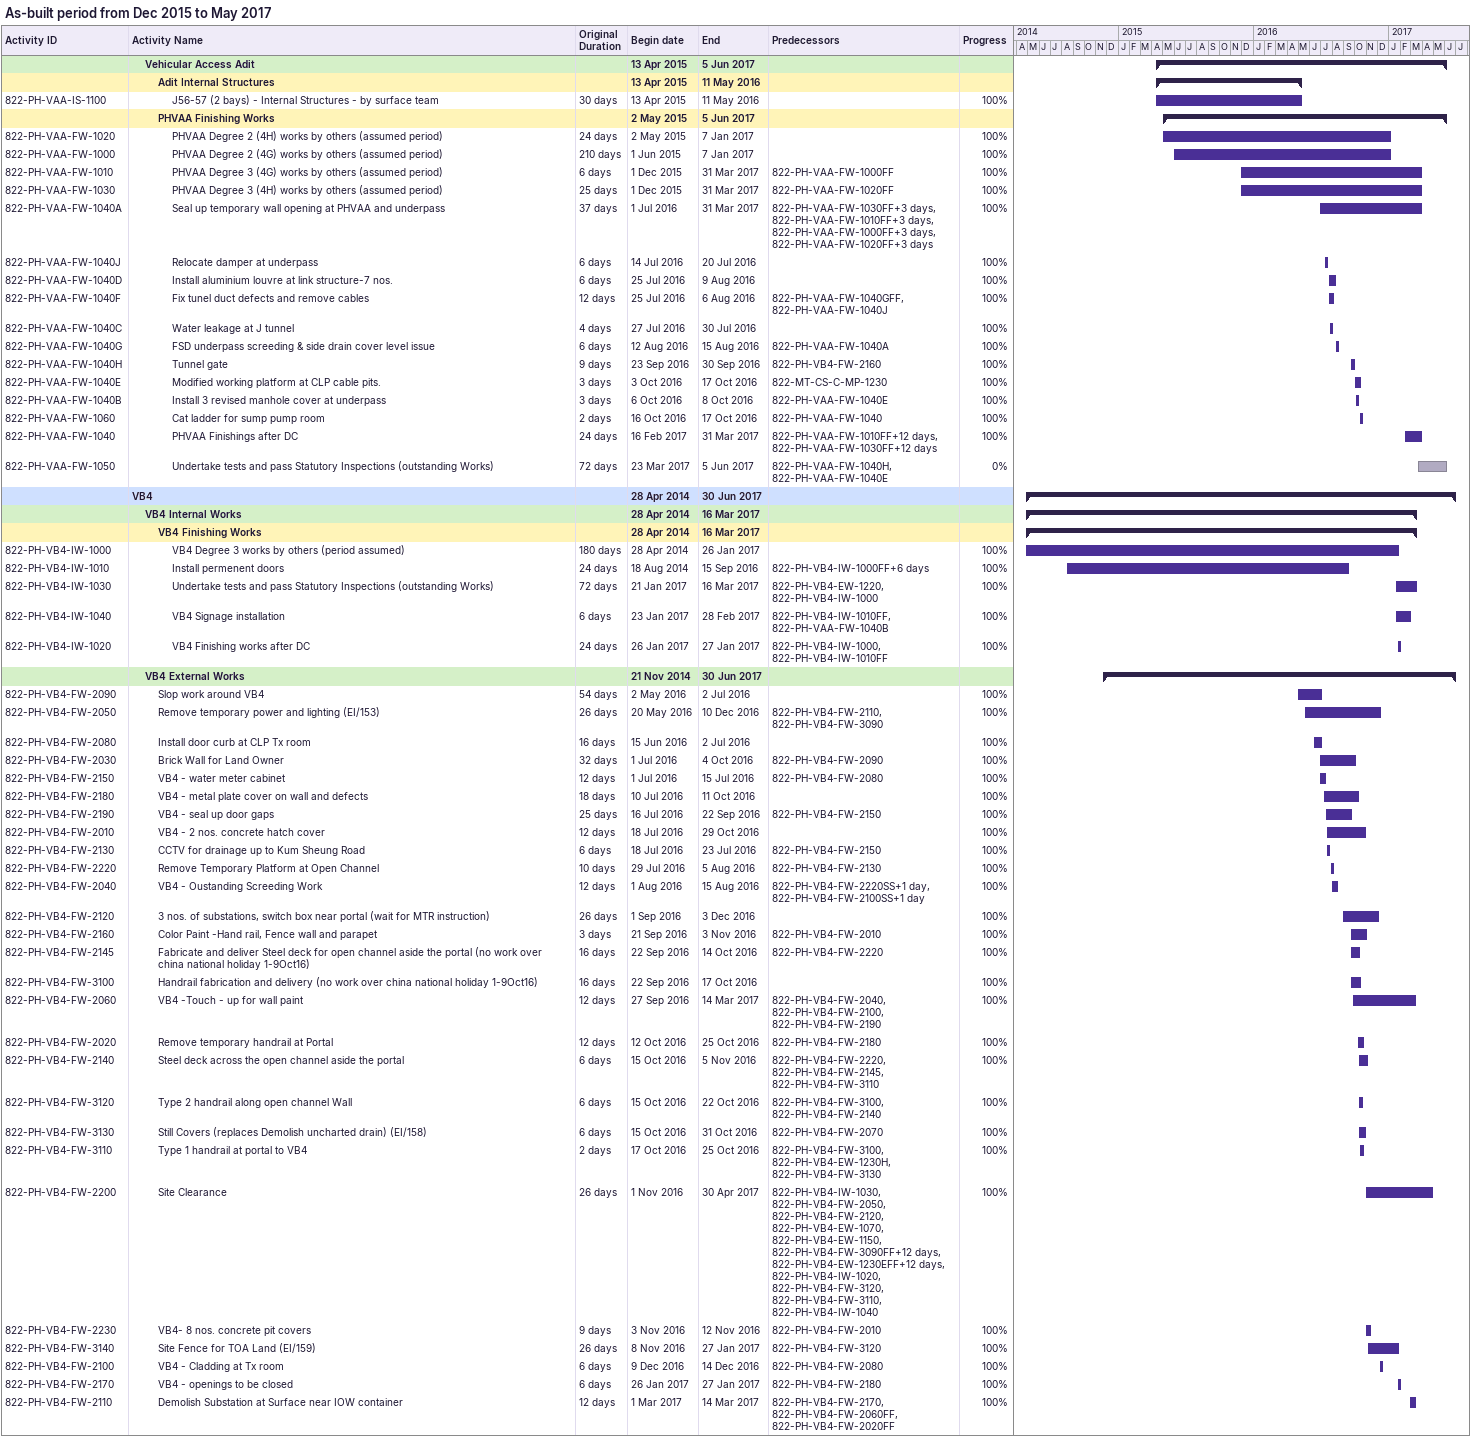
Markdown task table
As-built period from Dec 2015 to May 2017

| ID | Level | Task | Original duration | Start | Finish | Predecessors | % complete |
|---|---|---|---|---|---|---|---|
|  | 2 | **Vehicular Access Adit** |  | 2015-04-13 | 2017-06-05 |  |  |
|  | 3 | **Adit Internal Structures** |  | 2015-04-13 | 2016-05-11 |  |  |
| 822-PH-VAA-IS-1100 | 4 | J56-57 (2 bays) - Internal Structures - by surface team | 30d | 2015-04-13 | 2016-05-11 |  | 100 |
|  | 3 | **PHVAA Finishing Works** |  | 2015-05-02 | 2017-06-05 |  |  |
| 822-PH-VAA-FW-1020 | 4 | PHVAA Degree 2 (4H) works by others (assumed period) | 24d | 2015-05-02 | 2017-01-07 |  | 100 |
| 822-PH-VAA-FW-1000 | 4 | PHVAA Degree 2 (4G) works by others (assumed period) | 210d | 2015-06-01 | 2017-01-07 |  | 100 |
| 822-PH-VAA-FW-1010 | 4 | PHVAA Degree 3 (4G) works by others (assumed period) | 6d | 2015-12-01 | 2017-03-31 | 822-PH-VAA-FW-1000FF | 100 |
| 822-PH-VAA-FW-1030 | 4 | PHVAA Degree 3 (4H) works by others (assumed period) | 25d | 2015-12-01 | 2017-03-31 | 822-PH-VAA-FW-1020FF | 100 |
| 822-PH-VAA-FW-1040A | 4 | Seal up temporary wall opening at PHVAA and underpass | 37d | 2016-07-01 | 2017-03-31 | 822-PH-VAA-FW-1030FF+3d, 822-PH-VAA-FW-1010FF+3d, 822-PH-VAA-FW-1000FF+3d, 822-PH-VAA-FW-1020FF+3d | 100 |
| 822-PH-VAA-FW-1040J | 4 | Relocate damper at underpass | 6d | 2016-07-14 | 2016-07-20 |  | 100 |
| 822-PH-VAA-FW-1040D | 4 | Install aluminium louvre at link structure-7 nos. | 6d | 2016-07-25 | 2016-08-09 |  | 100 |
| 822-PH-VAA-FW-1040F | 4 | Fix tunel duct defects and remove cables | 12d | 2016-07-25 | 2016-08-06 | 822-PH-VAA-FW-1040GFF, 822-PH-VAA-FW-1040J | 100 |
| 822-PH-VAA-FW-1040C | 4 | Water leakage at J tunnel | 4d | 2016-07-27 | 2016-07-30 |  | 100 |
| 822-PH-VAA-FW-1040G | 4 | FSD underpass screeding & side drain cover level issue | 6d | 2016-08-12 | 2016-08-15 | 822-PH-VAA-FW-1040A | 100 |
| 822-PH-VAA-FW-1040H | 4 | Tunnel gate | 9d | 2016-09-23 | 2016-09-30 | 822-PH-VB4-FW-2160 | 100 |
| 822-PH-VAA-FW-1040E | 4 | Modified working platform at CLP cable pits. | 3d | 2016-10-03 | 2016-10-17 | 822-MT-CS-C-MP-1230 | 100 |
| 822-PH-VAA-FW-1040B | 4 | Install 3 revised manhole cover at underpass | 3d | 2016-10-06 | 2016-10-08 | 822-PH-VAA-FW-1040E | 100 |
| 822-PH-VAA-FW-1060 | 4 | Cat ladder for sump pump room | 2d | 2016-10-16 | 2016-10-17 | 822-PH-VAA-FW-1040 | 100 |
| 822-PH-VAA-FW-1040 | 4 | PHVAA Finishings after DC | 24d | 2017-02-16 | 2017-03-31 | 822-PH-VAA-FW-1010FF+12d, 822-PH-VAA-FW-1030FF+12d | 100 |
| 822-PH-VAA-FW-1050 | 4 | Undertake tests and pass Statutory Inspections (outstanding Works) | 72d | 2017-03-23 | 2017-06-05 | 822-PH-VAA-FW-1040H, 822-PH-VAA-FW-1040E | 0 |
|  | 1 | **VB4** |  | 2014-04-28 | 2017-06-30 |  |  |
|  | 2 | **VB4 Internal Works** |  | 2014-04-28 | 2017-03-16 |  |  |
|  | 3 | **VB4 Finishing Works** |  | 2014-04-28 | 2017-03-16 |  |  |
| 822-PH-VB4-IW-1000 | 4 | VB4 Degree 3 works by others (period assumed) | 180d | 2014-04-28 | 2017-01-26 |  | 100 |
| 822-PH-VB4-IW-1010 | 4 | Install permenent doors | 24d | 2014-08-18 | 2016-09-15 | 822-PH-VB4-IW-1000FF+6d | 100 |
| 822-PH-VB4-IW-1030 | 4 | Undertake tests and pass Statutory Inspections (outstanding Works) | 72d | 2017-01-21 | 2017-03-16 | 822-PH-VB4-EW-1220, 822-PH-VB4-IW-1000 | 100 |
| 822-PH-VB4-IW-1040 | 4 | VB4 Signage installation | 6d | 2017-01-23 | 2017-02-28 | 822-PH-VB4-IW-1010FF, 822-PH-VAA-FW-1040B | 100 |
| 822-PH-VB4-IW-1020 | 4 | VB4 Finishing works after DC | 24d | 2017-01-26 | 2017-01-27 | 822-PH-VB4-IW-1000, 822-PH-VB4-IW-1010FF | 100 |
|  | 2 | **VB4 External Works** |  | 2014-11-21 | 2017-06-30 |  |  |
| 822-PH-VB4-FW-2090 | 3 | Slop work around VB4 | 54d | 2016-05-02 | 2016-07-02 |  | 100 |
| 822-PH-VB4-FW-2050 | 3 | Remove temporary power and lighting (EI/153) | 26d | 2016-05-20 | 2016-12-10 | 822-PH-VB4-FW-2110, 822-PH-VB4-FW-3090 | 100 |
| 822-PH-VB4-FW-2080 | 3 | Install door curb at CLP Tx room | 16d | 2016-06-15 | 2016-07-02 |  | 100 |
| 822-PH-VB4-FW-2030 | 3 | Brick Wall for Land Owner | 32d | 2016-07-01 | 2016-10-04 | 822-PH-VB4-FW-2090 | 100 |
| 822-PH-VB4-FW-2150 | 3 | VB4 - water meter cabinet | 12d | 2016-07-01 | 2016-07-15 | 822-PH-VB4-FW-2080 | 100 |
| 822-PH-VB4-FW-2180 | 3 | VB4 - metal plate cover on wall and defects | 18d | 2016-07-10 | 2016-10-11 |  | 100 |
| 822-PH-VB4-FW-2190 | 3 | VB4 - seal up door gaps | 25d | 2016-07-16 | 2016-09-22 | 822-PH-VB4-FW-2150 | 100 |
| 822-PH-VB4-FW-2010 | 3 | VB4 - 2 nos. concrete hatch cover | 12d | 2016-07-18 | 2016-10-29 |  | 100 |
| 822-PH-VB4-FW-2130 | 3 | CCTV for drainage up to Kum Sheung Road | 6d | 2016-07-18 | 2016-07-23 | 822-PH-VB4-FW-2150 | 100 |
| 822-PH-VB4-FW-2220 | 3 | Remove Temporary Platform at Open Channel | 10d | 2016-07-29 | 2016-08-05 | 822-PH-VB4-FW-2130 | 100 |
| 822-PH-VB4-FW-2040 | 3 | VB4 - Oustanding Screeding Work | 12d | 2016-08-01 | 2016-08-15 | 822-PH-VB4-FW-2220SS+1d, 822-PH-VB4-FW-2100SS+1d | 100 |
| 822-PH-VB4-FW-2120 | 3 | 3 nos. of substations, switch box near portal (wait for MTR instruction) | 26d | 2016-09-01 | 2016-12-03 |  | 100 |
| 822-PH-VB4-FW-2160 | 3 | Color Paint -Hand rail, Fence wall and parapet | 3d | 2016-09-21 | 2016-11-03 | 822-PH-VB4-FW-2010 | 100 |
| 822-PH-VB4-FW-2145 | 3 | Fabricate and deliver Steel deck for open channel aside the portal (no work over china national holiday 1-9Oct16) | 16d | 2016-09-22 | 2016-10-14 | 822-PH-VB4-FW-2220 | 100 |
| 822-PH-VB4-FW-3100 | 3 | Handrail fabrication and delivery (no work over china national holiday 1-9Oct16) | 16d | 2016-09-22 | 2016-10-17 |  | 100 |
| 822-PH-VB4-FW-2060 | 3 | VB4 -Touch - up for wall paint | 12d | 2016-09-27 | 2017-03-14 | 822-PH-VB4-FW-2040, 822-PH-VB4-FW-2100, 822-PH-VB4-FW-2190 | 100 |
| 822-PH-VB4-FW-2020 | 3 | Remove temporary handrail at Portal | 12d | 2016-10-12 | 2016-10-25 | 822-PH-VB4-FW-2180 | 100 |
| 822-PH-VB4-FW-2140 | 3 | Steel deck across the open channel aside the portal | 6d | 2016-10-15 | 2016-11-05 | 822-PH-VB4-FW-2220, 822-PH-VB4-FW-2145, 822-PH-VB4-FW-3110 | 100 |
| 822-PH-VB4-FW-3120 | 3 | Type 2 handrail along open channel Wall | 6d | 2016-10-15 | 2016-10-22 | 822-PH-VB4-FW-3100, 822-PH-VB4-FW-2140 | 100 |
| 822-PH-VB4-FW-3130 | 3 | Still Covers (replaces Demolish uncharted drain) (EI/158) | 6d | 2016-10-15 | 2016-10-31 | 822-PH-VB4-FW-2070 | 100 |
| 822-PH-VB4-FW-3110 | 3 | Type 1 handrail at portal to VB4 | 2d | 2016-10-17 | 2016-10-25 | 822-PH-VB4-FW-3100, 822-PH-VB4-EW-1230H, 822-PH-VB4-FW-3130 | 100 |
| 822-PH-VB4-FW-2200 | 3 | Site Clearance | 26d | 2016-11-01 | 2017-04-30 | 822-PH-VB4-IW-1030, 822-PH-VB4-FW-2050, 822-PH-VB4-FW-2120, 822-PH-VB4-EW-1070, 822-PH-VB4-EW-1150, 822-PH-VB4-FW-3090FF+12d, 822-PH-VB4-EW-1230EFF+12d, 822-PH-VB4-IW-1020, 822-PH-VB4-FW-3120, 822-PH-VB4-FW-3110, 822-PH-VB4-IW-1040 | 100 |
| 822-PH-VB4-FW-2230 | 3 | VB4- 8 nos. concrete pit covers | 9d | 2016-11-03 | 2016-11-12 | 822-PH-VB4-FW-2010 | 100 |
| 822-PH-VB4-FW-3140 | 3 | Site Fence for TOA Land (EI/159) | 26d | 2016-11-08 | 2017-01-27 | 822-PH-VB4-FW-3120 | 100 |
| 822-PH-VB4-FW-2100 | 3 | VB4 - Cladding at Tx room | 6d | 2016-12-09 | 2016-12-14 | 822-PH-VB4-FW-2080 | 100 |
| 822-PH-VB4-FW-2170 | 3 | VB4 - openings to be closed | 6d | 2017-01-26 | 2017-01-27 | 822-PH-VB4-FW-2180 | 100 |
| 822-PH-VB4-FW-2110 | 3 | Demolish Substation at Surface near IOW container | 12d | 2017-03-01 | 2017-03-14 | 822-PH-VB4-FW-2170, 822-PH-VB4-FW-2060FF, 822-PH-VB4-FW-2020FF | 100 |
